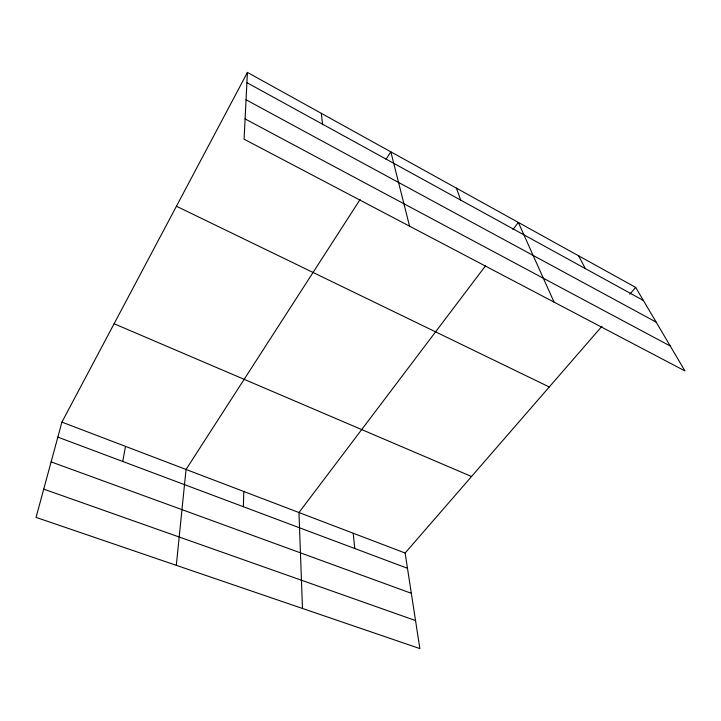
<?xml version="1.0" encoding="UTF-8"?>
<svg xmlns="http://www.w3.org/2000/svg" width="721" height="721" viewBox="0 0 721 721"><rect width="100%" height="100%" fill="white"/><g stroke="black" fill="none" stroke-linecap="round" stroke-linejoin="round"><path stroke-width="1.08" d="M243.365 506.728L243.806 491.497M247.42 72.415L244.077 139.189L684.95 370.936L635.679 287.409L247.42 72.415L61.925 422.118L36.05 517.39L419.865 648.585L405.121 553.025L601.972 326.252M176.312 565.336L186.045 469.461L360.094 199.519M122.741 461.476L125.49 446.362M386.014 159.314L390.836 151.834L409.564 226.178M485.494 265.851L298.963 512.541L302.478 608.461M512.964 229.521L518.327 222.429L554.07 302.135M629.821 294.168L635.679 287.409M43.729 489.126L415.539 620.556M51.128 461.891L411.33 593.302M57.851 437.124L407.473 568.292M61.925 422.118L405.121 553.025M114.107 323.747L471.534 476.518M176.438 206.233L549.258 386.97M245.095 118.911L670.26 346.026M246.05 99.759L656.164 322.134M246.906 82.645L643.393 300.486M578.639 255.82L585.335 268.591M456.402 188.136L460.71 200.114M321.296 113.323L322.593 124.228M353.245 533.243L354.75 548.51"/></g></svg>
